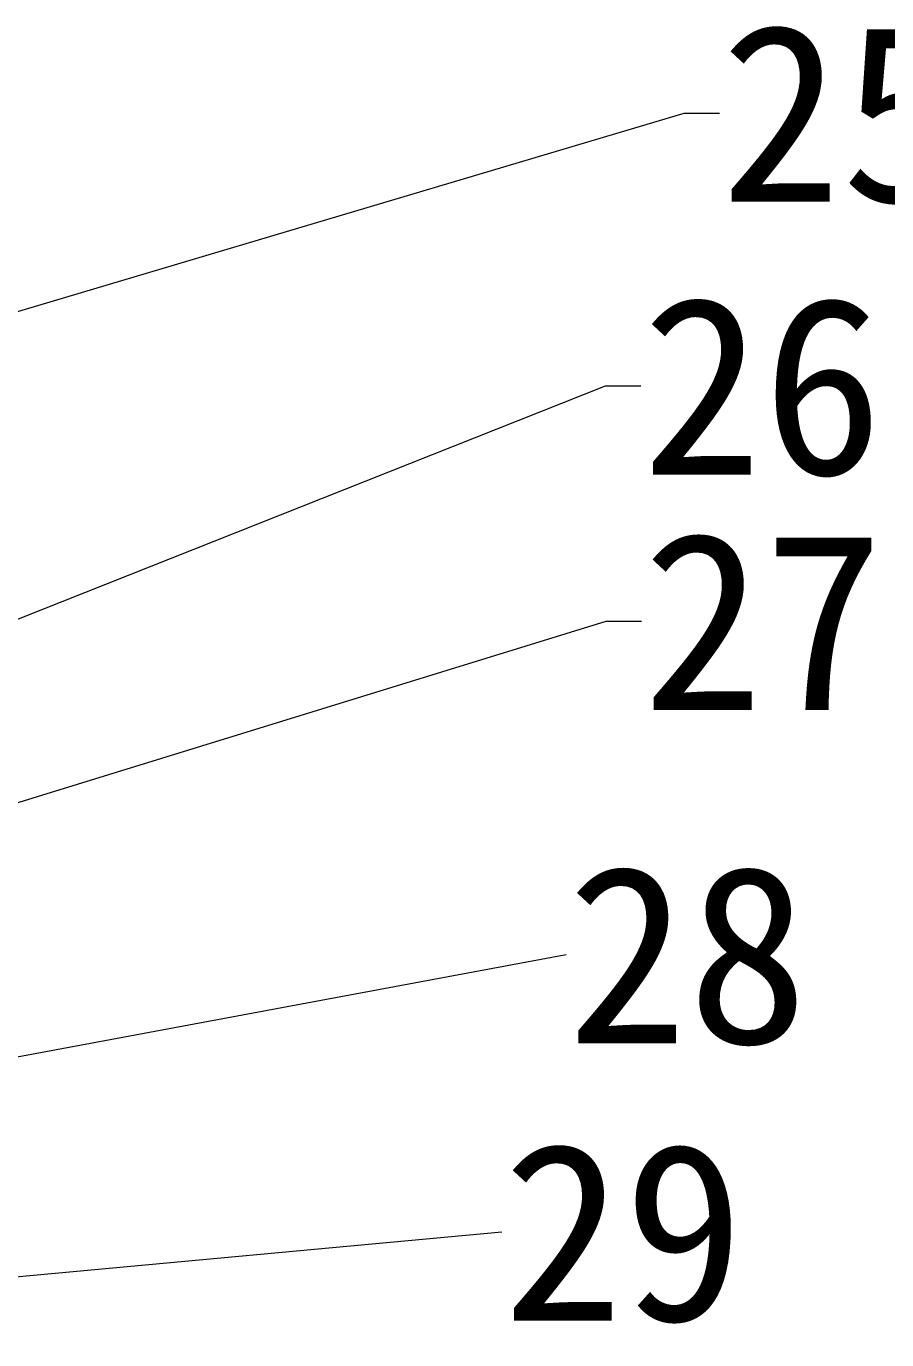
# Model space of a CAD drawing. Header units: millimetres. Extents: x 0 to 1749, y -46 to 1352.
# Drawn here: x 1132.2 to 1229.1, y 938.8 to 1086.9 of the extents above; entities that cross this region are included whole.
import ezdxf

# ---------------------------------------------------------------- set-up
doc = ezdxf.new("R2010")
doc.units = ezdxf.units.MM
doc.styles.get("Standard").update_dxf_attribs({"font": 'SimSun.ttf', "height": 20})
doc.dimstyles.get("Standard").update_dxf_attribs({"dimtxt": 5, "dimasz": 0.18, "dimexe": 0.18, "dimexo": 0.0625, "dimgap": 0.09, "dimtad": 0, "dimtih": 1, "dimtoh": 1, "dimdec": 4, "dimzin": 0, "dimdsep": 46, "dimtxsty": 'Standard', "dimcen": 0.09, "dimclrt": 1, "dimadec": 0, "dimazin": 0, "dimtfac": 1, "dimtdec": 4, "dimtofl": 0, "dimtmove": 0, "dimatfit": 3, "dimfxl": 0, "dimtolj": 1, "dimtzin": 0, "dimarcsym": 0})

msp = doc.modelspace()

# ---------------------------------------------------------------- texts
at = {"color": 7, "lineweight": 20, "char_height": 20, "attachment_point": 1}
for s, insert in [('\\A1;25', (1210.39288, 1087.08534)), ('\\A1;26', (1201.52467, 1056.34735)), ('\\A1;27', (1201.60423, 1029.8103)), ('\\A1;28', (1193.09809, 992.237)), ('\\A1;29', (1185.85126, 960.97447))]:
    msp.add_mtext(s, dxfattribs=dict(at, insert=insert))

# ---------------------------------------------------------------- leaders
at = {"color": 7, "lineweight": 20, "annotation_type": 0, "has_hookline": 1, "hookline_direction": 0}
for points, text_width in [([(1056.4507, 1032.50739), (1206.30288, 1077.08534), (1210.30288, 1077.08534)], 25.36313), ([(1003.59452, 969.41107), (1197.43467, 1046.34735), (1201.43467, 1046.34735)], 25.69832), ([(1016.099, 963.90778), (1197.51423, 1019.8103), (1201.51423, 1019.8103)], 25.47486), ([(977.18157, 942.04191), (1193.00809, 982.237)], 25.47486), ([(959.96612, 930.18728), (1185.76126, 950.97447)], 25.58659)]:
    msp.add_leader(points, dimstyle='Standard', override={"dimtxt": 20, "dimasz": 4, "dimgap": 0.09, "dimtad": 0, "dimcen": 0, "dimldrblk": 'Dot', "dimlwd": 18, "dimlwe": 18}, dxfattribs=dict(at, text_width=text_width))

doc.saveas('drawing.dxf')
